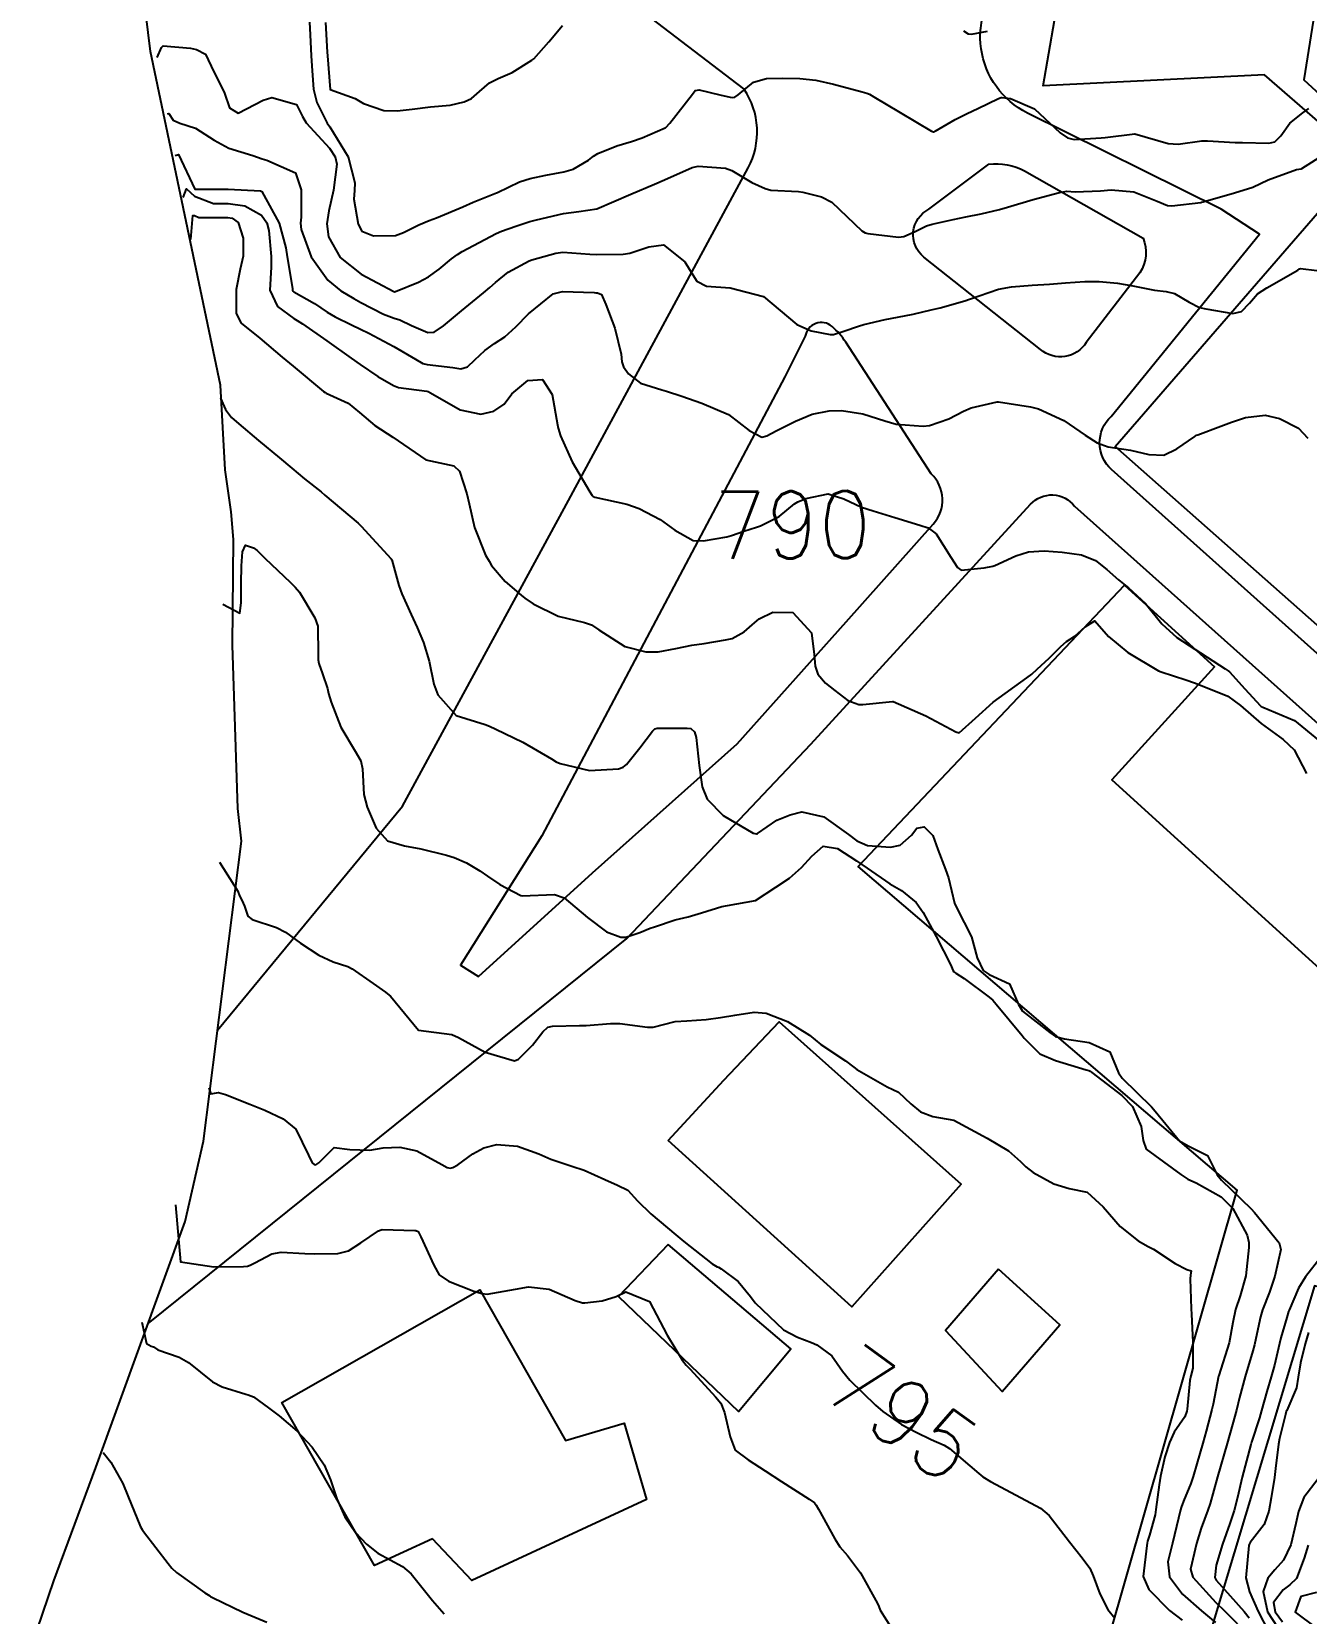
# Model space of a CAD drawing. Header units: metres. Extents: x 318500 to 325275, y 7408834 to 7428799.
# Drawn here: x 321294.6 to 321370.7, y 7423965.2 to 7424059.5 of the extents above; entities that cross this region are included whole.
import ezdxf
from ezdxf.enums import TextEntityAlignment as Align

# ---------------------------------------------------------------- set-up
doc = ezdxf.new("R2010")
doc.units = ezdxf.units.M
doc.header["$MEASUREMENT"] = 0
for name, color, linetype in [('Area', 45, 'Continuous'), ('Cotas', 45, 'Continuous'), ('Curvas de Nivel 1m', 11, 'Continuous'), ('Curvas de Nivel 5m', 15, 'Continuous'), ('Edificações', 30, 'Continuous'), ('Vias Primárias', 230, 'Continuous')]:
    doc.layers.add(name, color=color, linetype=linetype)
doc.styles.add('Style-STANDARD', font='STANDARD.shx')

msp = doc.modelspace()

# ---------------------------------------------------------------- linework, layer by layer
at = {"layer": 'Area'}
msp.add_lwpolyline([(321294.632, 7423963.247), (321295.948, 7423967.162), (321298.456, 7423973.921), (321303.786, 7423988.594), (321304.877, 7423993.388), (321307.151, 7424011.283), (321306.927, 7424013.216), (321306.619, 7424022.955), (321306.678, 7424029.264), (321306.525, 7424030.915), (321306.185, 7424033.408), (321305.903, 7424038.464), (321301.721, 7424058.361), (321301.298, 7424061.776)], dxfattribs=at)
at = {"layer": 'Curvas de Nivel 1m', "flags": 128}
for points, elevation in [([(321311.204, 7424060.109), (321311.239, 7424059.358), (321311.313, 7424058.107), (321311.36, 7424057.203), (321311.446, 7424056.105), (321311.649, 7424055.318), (321312.266, 7424054.092), (321312.417, 7424053.875), (321313.511, 7424052.073), (321313.915, 7424050.519), (321313.889, 7424050.067), (321313.843, 7424049.556), (321314.106, 7424048.064), (321314.334, 7424047.648), (321315.024, 7424047.359), (321316.33, 7424047.384), (321316.806, 7424047.56), (321317.726, 7424048.019), (321318.343, 7424048.274), (321318.774, 7424048.433), (321320.351, 7424049.102), (321320.957, 7424049.371), (321322.36, 7424049.933), (321322.416, 7424049.959), (321323.727, 7424050.582), (321324.373, 7424050.78), (321325.308, 7424050.989), (321326.379, 7424051.191), (321326.933, 7424051.35), (321327.838, 7424051.888), (321328.152, 7424052.125), (321328.396, 7424052.269), (321329.536, 7424052.73), (321330.407, 7424052.991), (321331.042, 7424053.212), (321332.42, 7424053.801), (321332.439, 7424053.811), (321332.457, 7424053.829), (321332.687, 7424054.09), (321334.039, 7424055.806), (321334.213, 7424056.033), (321334.444, 7424056.079), (321335.684, 7424055.781), (321336.3, 7424055.633), (321336.438, 7424055.606), (321336.579, 7424055.628), (321336.773, 7424055.767), (321337.677, 7424056.533), (321338.455, 7424056.752), (321339.432, 7424056.758), (321340.455, 7424056.738), (321341.395, 7424056.647), (321342.457, 7424056.409), (321344.171, 7424055.955), (321344.452, 7424055.874), (321344.599, 7424055.815), (321344.867, 7424055.664), (321346.436, 7424054.716), (321348.301, 7424053.612), (321348.419, 7424053.566), (321348.46, 7424053.569), (321348.517, 7424053.609), (321349.719, 7424054.309), (321350.436, 7424054.66), (321351.054, 7424054.967), (321352.292, 7424055.562), (321352.451, 7424055.612), (321352.51, 7424055.618), (321353.005, 7424055.552), (321354.441, 7424054.938), (321355.969, 7424053.515), (321356.415, 7424053.205), (321356.815, 7424053.103), (321358.416, 7424053.203), (321358.664, 7424053.229), (321360.42, 7424053.45), (321362.412, 7424052.867), (321363.008, 7424052.825), (321364.414, 7424053.023), (321364.771, 7424053.038), (321366.413, 7424052.934), (321366.856, 7424052.923), (321368.413, 7424052.897), (321368.78, 7424052.979), (321369.143, 7424053.339), (321369.681, 7424054.082), (321370.441, 7424054.696), (321370.805, 7424054.954)], 786), ([(321302.11, 7424057.99), (321302.38, 7424058.603), (321302.477, 7424058.688), (321304.115, 7424058.564), (321304.474, 7424058.484), (321304.996, 7424058.192), (321305.503, 7424057.136), (321305.99, 7424056.177), (321306.132, 7424055.87), (321306.428, 7424055.001), (321306.948, 7424054.684), (321308.433, 7424055.451), (321308.952, 7424055.618), (321310.431, 7424055.196), (321310.787, 7424054.478), (321311.003, 7424054.111), (321312.398, 7424052.595), (321312.739, 7424052.085), (321312.833, 7424051.633), (321312.631, 7424050.086), (321312.348, 7424048.853), (321312.235, 7424048.092), (321312.328, 7424047.312), (321313.028, 7424046.079), (321314.295, 7424045.075), (321316.242, 7424044.04), (321316.28, 7424044.032), (321316.34, 7424044.039), (321317.702, 7424044.605), (321318.294, 7424044.924), (321318.93, 7424045.371), (321319.675, 7424045.99), (321320.038, 7424046.26), (321320.317, 7424046.428), (321321.321, 7424046.974), (321322.333, 7424047.496), (321322.655, 7424047.635), (321323.502, 7424047.943), (321324.343, 7424048.215), (321324.746, 7424048.328), (321326.348, 7424048.701), (321327.277, 7424048.818), (321328.351, 7424048.983), (321330.36, 7424049.85), (321331.774, 7424050.438), (321332.379, 7424050.702), (321334.02, 7424051.439), (321334.387, 7424051.527), (321336.01, 7424051.4), (321336.385, 7424051.263), (321337.591, 7424050.544), (321338.374, 7424050.179), (321338.727, 7424050.098), (321340.373, 7424050.013), (321340.631, 7424049.975), (321341.748, 7424049.699), (321342.365, 7424049.368), (321344.137, 7424047.672), (321344.338, 7424047.538), (321344.504, 7424047.501), (321346.335, 7424047.285), (321346.649, 7424047.322), (321347.319, 7424047.625), (321348.006, 7424047.954), (321348.347, 7424048.061), (321349.602, 7424048.347), (321350.354, 7424048.497), (321351.256, 7424048.678), (321352.361, 7424048.946), (321352.841, 7424049.075), (321354.37, 7424049.53), (321355.931, 7424049.958), (321356.375, 7424050.032), (321356.87, 7424049.997), (321358.376, 7424050.051), (321359.016, 7424050.11), (321360.375, 7424049.988), (321361.76, 7424049.436), (321362.366, 7424049.17), (321362.64, 7424049.151), (321364.369, 7424049.361), (321364.402, 7424049.367), (321364.504, 7424049.398), (321366.376, 7424049.927), (321367.47, 7424050.268), (321368.383, 7424050.698), (321370.068, 7424051.325), (321370.345, 7424051.367), (321370.391, 7424051.381), (321371.574, 7424052.131)], 787), ([(321302.73, 7424054.65), (321302.809, 7424054.661), (321303.067, 7424054.254), (321303.478, 7424054.079), (321304.414, 7424053.789), (321305.513, 7424053.074), (321306.396, 7424052.597), (321307.817, 7424052.149), (321308.387, 7424051.965), (321308.653, 7424051.87), (321310.375, 7424051.13), (321310.707, 7424050.115), (321310.706, 7424048.477), (321310.677, 7424048.115), (321310.714, 7424047.735), (321311.304, 7424046.105), (321312.29, 7424044.73), (321313.082, 7424044.078), (321313.84, 7424043.631), (321314.273, 7424043.398), (321315.618, 7424042.695), (321316.264, 7424042.449), (321316.589, 7424042.361), (321317.281, 7424042.025), (321318.254, 7424041.611), (321318.644, 7424041.615), (321319.202, 7424041.996), (321320.269, 7424042.903), (321321.573, 7424043.967), (321321.957, 7424044.291), (321322.289, 7424044.588), (321323.056, 7424045.192), (321324.309, 7424045.871), (321324.468, 7424045.928), (321325.888, 7424046.335), (321326.317, 7424046.386), (321327.917, 7424046.283), (321328.316, 7424046.252), (321329.902, 7424046.271), (321330.317, 7424046.329), (321331.442, 7424046.72), (321332.325, 7424046.823), (321333.583, 7424045.811), (321333.866, 7424045.367), (321334.299, 7424044.657), (321334.874, 7424044.369), (321336.295, 7424044.272), (321338.29, 7424043.75), (321340.266, 7424042.089), (321341.127, 7424041.707), (321342.257, 7424041.492), (321342.452, 7424041.493), (321343.069, 7424041.682), (321343.955, 7424041.983), (321344.266, 7424042.083), (321345.539, 7424042.383), (321346.273, 7424042.508), (321347.199, 7424042.703), (321348.28, 7424042.949), (321348.819, 7424043.068), (321350.288, 7424043.486), (321350.566, 7424043.586), (321352.296, 7424044.177), (321353.078, 7424044.328), (321354.299, 7424044.419), (321355.336, 7424044.483), (321356.3, 7424044.556), (321357.447, 7424044.639), (321358.302, 7424044.645), (321359.384, 7424044.547), (321360.299, 7424044.382), (321361.608, 7424044.126), (321362.296, 7424044.039), (321362.793, 7424043.92), (321363.66, 7424043.409), (321364.286, 7424043.102), (321364.669, 7424043.009), (321366.28, 7424042.727), (321366.795, 7424042.852), (321367.266, 7424043.36), (321367.734, 7424043.917), (321368.299, 7424044.273), (321370.139, 7424045.323), (321370.24, 7424045.392), (321370.311, 7424045.411), (321371.274, 7424045.306)], 788), ([(321303.2, 7424052.15), (321303.388, 7424052.22), (321304.36, 7424050.151), (321306.341, 7424050.151), (321306.36, 7424050.151), (321308.274, 7424050.056), (321308.359, 7424050.007), (321309.395, 7424048.129), (321309.799, 7424046.644), (321309.869, 7424046.124), (321310.185, 7424044.218), (321310.199, 7424044.121), (321310.224, 7424044.065), (321310.279, 7424044.027), (321311.493, 7424043.323), (321312.267, 7424042.816), (321312.728, 7424042.546), (321313.71, 7424042.068), (321314.256, 7424041.803), (321314.752, 7424041.555), (321316.241, 7424040.772), (321317.519, 7424040.021), (321317.966, 7424039.752), (321318.227, 7424039.689), (321319.752, 7424039.514), (321320.224, 7424039.427), (321320.636, 7424039.565), (321321.063, 7424039.972), (321321.668, 7424040.537), (321322.245, 7424040.941), (321322.854, 7424041.348), (321323.515, 7424041.941), (321324.268, 7424042.712), (321325.741, 7424043.908), (321326.292, 7424044.051), (321328.192, 7424043.98), (321328.291, 7424043.973), (321328.374, 7424043.962), (321328.611, 7424043.875), (321328.882, 7424043.27), (321329.42, 7424041.863), (321329.784, 7424040.309), (321329.832, 7424039.856), (321329.937, 7424039.564), (321330.223, 7424039.14), (321330.952, 7424038.577), (321332.214, 7424038.176), (321332.501, 7424038.105), (321333.418, 7424037.808), (321334.206, 7424037.523), (321334.601, 7424037.397), (321336.194, 7424036.715), (321337.434, 7424035.757), (321338.174, 7424035.37), (321338.487, 7424035.433), (321339.044, 7424035.737), (321339.786, 7424036.126), (321340.189, 7424036.314), (321341.174, 7424036.726), (321342.199, 7424036.942), (321342.931, 7424036.951), (321344.196, 7424036.757), (321345.512, 7424036.328), (321346.187, 7424036.137), (321347.794, 7424036.008), (321348.187, 7424036.062), (321349.327, 7424036.465), (321350.2, 7424036.905), (321350.673, 7424037.113), (321352.209, 7424037.465), (321352.298, 7424037.469), (321354.205, 7424037.174), (321354.682, 7424037.046), (321356.193, 7424036.356), (321357.464, 7424035.491), (321358.173, 7424035.025), (321358.845, 7424034.795), (321360.167, 7424034.594), (321361.268, 7424034.334), (321362.163, 7424034.297), (321362.927, 7424034.66), (321363.998, 7424035.403), (321364.108, 7424035.474), (321364.182, 7424035.511), (321365.549, 7424036.02), (321366.193, 7424036.25), (321367.03, 7424036.53), (321368.2, 7424036.667), (321369.053, 7424036.481), (321370.189, 7424035.903), (321370.751, 7424035.311)], 789), ([(321304.13, 7424047.15), (321304.251, 7424048.577), (321304.344, 7424048.588), (321304.612, 7424048.465), (321306.343, 7424048.459), (321306.594, 7424048.418), (321306.944, 7424048.161), (321307.258, 7424047.224), (321307.248, 7424046.156), (321307.079, 7424045.377), (321306.84, 7424044.162), (321306.835, 7424042.731), (321307.126, 7424042.157), (321308.247, 7424041.26), (321309.569, 7424040.127), (321310.222, 7424039.589), (321312.047, 7424038.092), (321312.132, 7424038.024), (321312.199, 7424037.985), (321313.518, 7424037.395), (321314.188, 7424036.836), (321315.104, 7424036.051), (321316.17, 7424035.368), (321318.15, 7424034.01), (321319.819, 7424033.657), (321320.144, 7424033.336), (321320.593, 7424031.975), (321320.718, 7424031.377), (321321.053, 7424029.97), (321321.706, 7424028.334), (321321.912, 7424027.962), (321322.068, 7424027.718), (321322.872, 7424026.761), (321323.82, 7424025.933), (321324.047, 7424025.757), (321324.541, 7424025.424), (321326.032, 7424024.692), (321327.604, 7424024.307), (321328.024, 7424024.167), (321328.469, 7424023.873), (321330.005, 7424022.873), (321331.273, 7424022.559), (321332.001, 7424022.556), (321333.06, 7424022.754), (321334.007, 7424022.954), (321334.738, 7424023.06), (321336.012, 7424023.269), (321336.412, 7424023.366), (321337.135, 7424023.753), (321337.607, 7424024.166), (321338.032, 7424024.521), (321338.847, 7424024.923), (321340.038, 7424024.899), (321341.138, 7424023.703), (321341.305, 7424022.396), (321341.372, 7424021.699), (321341.517, 7424021.228), (321341.98, 7424020.69), (321342.54, 7424020.249), (321343.301, 7424019.67), (321343.966, 7424019.421), (321344.208, 7424019.416), (321345.969, 7424019.596), (321346.017, 7424019.592), (321347.957, 7424018.741), (321349.747, 7424017.788), (321349.942, 7424017.738), (321350.919, 7424018.612), (321351.97, 7424019.56), (321353.985, 7424021.02), (321354.276, 7424021.239), (321354.605, 7424021.524), (321355.324, 7424022.193), (321356.011, 7424022.882), (321356.349, 7424023.171), (321356.854, 7424023.497), (321357.456, 7424024.061), (321358.034, 7424024.404), (321358.856, 7424023.467), (321360.006, 7424022.521), (321361.844, 7424021.431), (321361.989, 7424021.36), (321363.475, 7424020.898), (321363.983, 7424020.717), (321364.934, 7424020.34), (321365.975, 7424019.913), (321366.728, 7424019.362), (321367.954, 7424018.284), (321369.281, 7424017.33), (321369.931, 7424016.714), (321370.671, 7424015.309)], 791), ([(321305.9, 7424037.68), (321306.188, 7424037.002), (321306.551, 7424036.532), (321306.994, 7424036.158), (321308.165, 7424035.172), (321309.408, 7424034.127), (321310.144, 7424033.521), (321310.916, 7424032.887), (321311.901, 7424032.093), (321312.127, 7424031.905), (321313.115, 7424031.075), (321314.103, 7424030.243), (321314.296, 7424030.058), (321316.071, 7424028.113), (321316.111, 7424028.039), (321316.538, 7424026.516), (321316.706, 7424026.03), (321317.265, 7424024.788), (321317.624, 7424024.016), (321318.007, 7424023.126), (321318.348, 7424022.005), (321318.612, 7424020.636), (321318.854, 7424019.997), (321319.952, 7424018.761), (321321.685, 7424018.221), (321321.943, 7424018.128), (321322.322, 7424017.954), (321323.929, 7424017.175), (321325.642, 7424016.176), (321325.912, 7424016.013), (321326.157, 7424015.898), (321327.906, 7424015.494), (321329.635, 7424015.582), (321329.908, 7424015.683), (321330.102, 7424015.847), (321330.913, 7424016.848), (321331.667, 7424017.824), (321331.8, 7424017.964), (321331.943, 7424018.02), (321333.727, 7424018.018), (321333.943, 7424017.986), (321334.16, 7424017.797), (321334.272, 7424017.458), (321334.451, 7424015.792), (321334.614, 7424014.506), (321334.923, 7424013.785), (321335.875, 7424012.802), (321337.67, 7424011.743), (321337.86, 7424011.707), (321337.885, 7424011.715), (321337.922, 7424011.739), (321339.079, 7424012.52), (321339.877, 7424012.843), (321340.573, 7424013.016), (321341.876, 7424012.727), (321343.346, 7424011.668), (321343.854, 7424011.29), (321344.492, 7424011.012), (321345.849, 7424010.913), (321346.439, 7424011.043), (321347.116, 7424011.621), (321347.431, 7424012.052), (321347.868, 7424012.131), (321348.375, 7424011.602), (321348.669, 7424010.776), (321349.138, 7424009.59), (321349.319, 7424009.082), (321349.682, 7424007.582), (321349.806, 7424007.281), (321350.679, 7424005.571), (321351.021, 7424004.307), (321351.377, 7424003.564), (321351.748, 7424003.319), (321352.958, 7424002.757), (321353.482, 7424001.534), (321353.724, 7424001.136), (321355.353, 7423999.858), (321355.702, 7423999.634), (321356.233, 7423999.495), (321357.698, 7423999.259), (321358.94, 7423998.708), (321359.456, 7423997.453), (321359.675, 7423997.142), (321361.416, 7423995.432), (321361.646, 7423995.169), (321363.097, 7423993.405), (321363.617, 7423993.1), (321364.768, 7423992.539), (321365.343, 7423991.374), (321365.595, 7423991.061), (321367.375, 7423989.352), (321367.567, 7423989.14), (321369.037, 7423987.328), (321369.139, 7423986.927), (321368.772, 7423985.327), (321368.449, 7423984.387), (321368.041, 7423983.334), (321367.917, 7423982.902), (321367.579, 7423981.339), (321367.555, 7423981.243), (321367.456, 7423980.891), (321367.007, 7423979.346), (321366.677, 7423978.096), (321366.494, 7423977.354), (321366.256, 7423976.498), (321365.925, 7423975.362), (321365.36, 7423973.37), (321364.926, 7423971.786), (321364.786, 7423971.378), (321364.381, 7423970.317), (321364.115, 7423969.388), (321363.756, 7423967.864), (321363.884, 7423967.391), (321365.258, 7423965.883), (321365.801, 7423965.362), (321367.229, 7423963.912)], 792), ([(321306.03, 7424025.4), (321307.057, 7424024.875), (321307.121, 7424025.475), (321307.127, 7424026.639), (321307.14, 7424027.698), (321307.201, 7424028.534), (321307.394, 7424028.913), (321307.873, 7424028.759), (321308.077, 7424028.599), (321308.555, 7424028.135), (321310.056, 7424026.717), (321310.359, 7424026.422), (321310.599, 7424026.112), (321311.532, 7424024.593), (321311.708, 7424024.095), (321311.726, 7424022.362), (321311.72, 7424022.094), (321311.756, 7424021.861), (321311.982, 7424021.25), (321312.269, 7424020.381), (321312.344, 7424020.084), (321312.488, 7424019.557), (321313.075, 7424018.073), (321313.919, 7424016.645), (321314.265, 7424016.056), (321314.366, 7424015.595), (321314.451, 7424014.054), (321314.636, 7424013.295), (321315.181, 7424012.047), (321315.849, 7424011.302), (321316.867, 7424011.002), (321317.842, 7424010.822), (321319.383, 7424010.44), (321319.835, 7424010.308), (321320.57, 7424009.973), (321321.356, 7424009.495), (321321.822, 7424009.183), (321322.553, 7424008.684), (321323.811, 7424008.024), (321323.893, 7424008.011), (321325.812, 7424008.089), (321326.386, 7424007.894), (321327.793, 7424006.724), (321328.912, 7424005.863), (321329.775, 7424005.543), (321330.065, 7424005.556), (321330.915, 7424005.833), (321331.522, 7424006.086), (321331.785, 7424006.175), (321333.022, 7424006.577), (321333.794, 7424006.766), (321334.585, 7424007.001), (321335.804, 7424007.381), (321336.125, 7424007.446), (321337.81, 7424007.74), (321339.025, 7424008.521), (321339.823, 7424009.058), (321340.557, 7424009.709), (321341.167, 7424010.373), (321341.849, 7424010.981), (321342.694, 7424010.831), (321343.837, 7424010.101), (321344.468, 7424009.654), (321345.821, 7424008.721), (321346.514, 7424008.327), (321347.38, 7424007.616), (321347.801, 7424007.02), (321348.588, 7424005.598), (321349.463, 7424003.875), (321349.58, 7424003.583), (321349.64, 7424003.473), (321349.748, 7424003.411), (321350.242, 7424003.078), (321351.734, 7424001.967), (321351.96, 7424001.784), (321352.15, 7424001.554), (321353.702, 7423999.686), (321353.829, 7423999.528), (321354.758, 7423998.586), (321355.687, 7423998.186), (321357.532, 7423997.631), (321357.681, 7423997.596), (321357.761, 7423997.559), (321357.863, 7423997.477), (321359.66, 7423996.118), (321360.283, 7423995.444), (321360.812, 7423994.252), (321360.934, 7423993.43), (321361.105, 7423992.918), (321361.611, 7423992.527), (321363.168, 7423991.404), (321363.596, 7423991.115), (321364.09, 7423990.895), (321365.58, 7423990.068), (321366.28, 7423989.363), (321367.126, 7423987.775), (321367.235, 7423987.353), (321367.234, 7423987.05), (321367.052, 7423985.347), (321366.7, 7423984.154), (321366.424, 7423983.356), (321366.266, 7423982.571), (321366.048, 7423981.361), (321365.44, 7423979.416), (321365.427, 7423979.37), (321365.093, 7423977.697), (321365.023, 7423977.376), (321364.679, 7423976.093), (321364.48, 7423975.384), (321364.119, 7423974.141), (321363.904, 7423973.392), (321363.771, 7423972.977), (321363.338, 7423971.918), (321363.187, 7423971.547), (321363.144, 7423971.402), (321362.793, 7423969.92), (321362.669, 7423969.406), (321362.404, 7423968.293), (321362.497, 7423967.408), (321363.265, 7423966.383), (321364.403, 7423965.383), (321365.24, 7423964.688)], 793), ([(321305.83, 7424010.02), (321306.932, 7424008.297), (321307.038, 7424008.008), (321307.174, 7424007.762), (321307.335, 7424007.395), (321307.525, 7424006.811), (321307.787, 7424006.6), (321309.232, 7424006.125), (321309.776, 7424005.852), (321310.676, 7424005.196), (321311.756, 7424004.476), (321312.612, 7424004.077), (321313.485, 7424003.802), (321313.746, 7424003.66), (321315.004, 7424002.781), (321315.732, 7424002.26), (321315.865, 7424002.172), (321316.027, 7424002.036), (321317.7, 7424000.01), (321319.697, 7423999.749), (321320.098, 7423999.572), (321321.681, 7423998.691), (321323.424, 7423998.184), (321323.675, 7423998.28), (321324.496, 7423999.11), (321325.117, 7423999.909), (321325.424, 7424000.184), (321325.705, 7424000.246), (321327.316, 7424000.273), (321327.706, 7424000.288), (321329.166, 7424000.4), (321329.708, 7424000.402), (321331.354, 7424000.177), (321331.705, 7424000.186), (321333.006, 7424000.511), (321333.711, 7424000.557), (321334.855, 7424000.641), (321335.715, 7424000.761), (321336.574, 7424000.9), (321337.72, 7424001.08), (321338.435, 7424001.017), (321339.712, 7424000.528), (321341.016, 7423999.7), (321341.692, 7423999.154), (321343.175, 7423998.17), (321343.672, 7423997.792), (321343.84, 7423997.658), (321345.66, 7423996.622), (321346.336, 7423996.309), (321347.069, 7423995.619), (321347.643, 7423995.128), (321348.39, 7423994.847), (321349.636, 7423994.641), (321351.62, 7423993.56), (321352.883, 7423992.811), (321353.606, 7423992.171), (321353.927, 7423991.849), (321354.371, 7423991.518), (321355.59, 7423990.84), (321356.51, 7423990.566), (321357.583, 7423990.349), (321358.546, 7423989.465), (321359.553, 7423988.296), (321360.624, 7423987.434), (321361.22, 7423987.108), (321361.535, 7423986.948), (321362.841, 7423986.093), (321363.523, 7423985.738), (321363.784, 7423985.658), (321363.756, 7423985.396), (321363.732, 7423985.182), (321363.795, 7423983.395), (321363.813, 7423983.067), (321363.894, 7423981.393), (321363.892, 7423979.841), (321363.777, 7423979.395), (321363.716, 7423979.116), (321363.545, 7423977.398), (321363.527, 7423977.28), (321363.403, 7423976.956), (321362.765, 7423976.031), (321362.49, 7423975.409), (321362.221, 7423974.562), (321361.967, 7423973.414), (321361.878, 7423972.888), (321361.683, 7423971.416), (321361.633, 7423971.11), (321361.307, 7423969.901), (321361.184, 7423969.54), (321361.167, 7423969.422), (321361.146, 7423969.27), (321360.926, 7423967.425), (321361.268, 7423966.647), (321362.494, 7423965.408), (321363.241, 7423964.82)], 794), ([(321303.21, 7423989.58), (321303.51, 7423986.19), (321305.507, 7423985.894), (321307.271, 7423985.907), (321307.508, 7423985.941), (321307.662, 7423985.985), (321307.951, 7423986.136), (321308.967, 7423986.677), (321309.52, 7423986.772), (321310.932, 7423986.686), (321311.519, 7423986.666), (321312.902, 7423986.686), (321313.522, 7423986.838), (321314.267, 7423987.315), (321315.323, 7423988.042), (321315.477, 7423988.104), (321315.541, 7423988.116), (321317.496, 7423988.055), (321317.541, 7423988.052), (321317.68, 7423988.008), (321317.851, 7423987.69), (321318.612, 7423985.993), (321318.939, 7423985.423), (321319.501, 7423985.045), (321321.008, 7423984.451), (321321.493, 7423984.296), (321321.81, 7423984.272), (321323.496, 7423984.556), (321324.269, 7423984.69), (321325.497, 7423984.555), (321327.056, 7423983.884), (321327.488, 7423983.745), (321327.626, 7423983.74), (321328.65, 7423983.863), (321329.493, 7423984.129), (321330.065, 7423984.411), (321331.49, 7423983.82), (321332.529, 7423981.809), (321333.445, 7423980.298), (321333.672, 7423980.026), (321333.904, 7423979.793), (321335.416, 7423978.148), (321335.735, 7423977.765), (321335.961, 7423977.202), (321336.295, 7423975.756), (321336.589, 7423974.968), (321337.366, 7423974.378), (321338.389, 7423973.73), (321339.35, 7423973.086), (321340.996, 7423972.034), (321341.332, 7423971.811), (321341.43, 7423971.689), (321341.569, 7423971.443), (321342.526, 7423969.672), (321342.833, 7423969.205), (321343.29, 7423968.688), (321344.057, 7423967.652), (321345.083, 7423965.812), (321345.161, 7423965.641), (321345.247, 7423965.423), (321346.38, 7423963.623)], 796), ([(321371.532, 7423986.496), (321370.598, 7423985.304), (321370.197, 7423984.622), (321369.623, 7423983.318), (321369.587, 7423983.22), (321369.483, 7423982.872), (321369.13, 7423981.658), (321369.047, 7423981.324), (321368.752, 7423980.022), (321368.553, 7423979.329), (321368.292, 7423978.466), (321367.982, 7423977.334), (321367.858, 7423976.881), (321367.381, 7423975.43), (321367.357, 7423975.363), (321367.352, 7423975.34), (321367.34, 7423975.301), (321366.834, 7423973.348), (321366.549, 7423972.145), (321366.345, 7423971.355), (321366.088, 7423970.589), (321365.651, 7423969.365), (321365.287, 7423968.097), (321365.199, 7423967.371), (321365.278, 7423967.21), (321366.953, 7423965.344), (321367.244, 7423964.96)], 791), ([(321301.2, 7423982.6), (321301.484, 7423981.315), (321301.758, 7423981.161), (321301.893, 7423981.113), (321302.169, 7423980.937), (321303.435, 7423980.516), (321303.994, 7423980.184), (321305.419, 7423979.042), (321305.998, 7423978.743), (321307.412, 7423978.307), (321307.54, 7423978.267), (321307.874, 7423978.133), (321308.767, 7423977.486), (321309.393, 7423977.001), (321310.473, 7423976.099), (321311.366, 7423975.13), (321312.08, 7423974.079), (321312.467, 7423973.199), (321312.833, 7423972.067), (321313.314, 7423970.98), (321313.946, 7423970.05), (321314.604, 7423969.351), (321315.288, 7423968.819), (321316.745, 7423968.015), (321317.274, 7423967.583), (321318.544, 7423965.991), (321319.238, 7423965.2)], 797), ([(321298.89, 7423974.83), (321299.35, 7423974.25), (321300.07, 7423972.971), (321300.37, 7423972.234), (321301.133, 7423970.392), (321301.225, 7423970.221), (321301.298, 7423970.11), (321302.773, 7423968.197), (321302.998, 7423967.924), (321303.265, 7423967.668), (321304.962, 7423966.464), (321305.251, 7423966.268), (321305.308, 7423966.227), (321305.415, 7423966.168), (321307.237, 7423965.299), (321308.651, 7423964.696)], 798), ([(321371.359, 7423973.242), (321370.506, 7423972.139), (321370.194, 7423971.307), (321370.032, 7423970.597), (321369.737, 7423969.313), (321369.291, 7423968.4), (321368.776, 7423967.834), (321368.365, 7423967.329), (321368.072, 7423966.528), (321368.334, 7423965.329), (321369.229, 7423963.942)], 789), ([(321370.771, 7423969.298), (321370.522, 7423968.531), (321370.062, 7423967.308), (321369.667, 7423966.922), (321369.27, 7423966.63), (321368.702, 7423965.882), (321368.792, 7423965.325), (321369.241, 7423964.718)], 788), ([(321371.268, 7423966.48), (321370.332, 7423966.236), (321369.982, 7423965.309), (321371.236, 7423964.363)], 787)]:
    msp.add_lwpolyline(points, dxfattribs=dict(at, elevation=elevation))
at = {"layer": 'Curvas de Nivel 5m', "flags": 128}
for points, elevation in [([(321312.155, 7424060.095), (321312.256, 7424058.31), (321312.272, 7424058.093), (321312.44, 7424056.09), (321313.931, 7424055.564), (321314.432, 7424055.255), (321315.631, 7424054.845), (321316.428, 7424054.828), (321317.326, 7424054.924), (321318.431, 7424055.061), (321319.591, 7424055.152), (321320.434, 7424055.348), (321320.857, 7424055.554), (321321.35, 7424055.971), (321321.934, 7424056.481), (321322.452, 7424056.739), (321323.3, 7424057.105), (321324.469, 7424057.836), (321324.521, 7424057.878), (321324.58, 7424057.929), (321325.473, 7424058.932), (321326.285, 7424059.912)], 785), ([(321350.201, 7424059.593), (321350.497, 7424059.41), (321350.692, 7424059.392), (321351.637, 7424059.573)], 785), ([(321303.67, 7424049.65), (321303.875, 7424050.163), (321304.355, 7424049.741), (321305.472, 7424049.304), (321306.351, 7424049.299), (321307.351, 7424049.156), (321308.345, 7424048.6), (321308.664, 7424048.137), (321308.778, 7424047.691), (321308.928, 7424046.134), (321308.926, 7424045.508), (321308.837, 7424044.134), (321309.293, 7424043.152), (321310.263, 7424042.447), (321310.471, 7424042.325), (321310.787, 7424042.112), (321312.245, 7424041.102), (321313.694, 7424040.068), (321314.224, 7424039.685), (321315.288, 7424038.981), (321316.214, 7424038.434), (321316.51, 7424038.333), (321318.211, 7424038.106), (321318.288, 7424038.086), (321318.413, 7424038.007), (321320.195, 7424036.999), (321321.419, 7424036.741), (321322.194, 7424036.916), (321322.823, 7424037.329), (321323.271, 7424037.944), (321324.218, 7424038.74), (321325.096, 7424038.794), (321325.679, 7424037.908), (321325.994, 7424036.092), (321326.03, 7424035.902), (321326.173, 7424035.451), (321326.873, 7424033.893), (321327.915, 7424032.099), (321328.063, 7424031.881), (321328.129, 7424031.823), (321328.213, 7424031.794), (321330.123, 7424031.36), (321330.859, 7424031.099), (321332.109, 7424030.449), (321332.996, 7424029.811), (321334.091, 7424029.204), (321334.693, 7424029.189), (321336.095, 7424029.417), (321336.367, 7424029.495), (321337.113, 7424029.755), (321337.855, 7424029.993), (321338.105, 7424030.08), (321339.209, 7424030.638), (321340.125, 7424031.377), (321340.329, 7424031.515), (321340.796, 7424031.71), (321342.133, 7424031.977), (321343.079, 7424031.681), (321344.123, 7424031.189), (321344.818, 7424030.961), (321346.114, 7424030.568), (321347.607, 7424030.118), (321348.105, 7424029.965), (321348.587, 7424029.605), (321349.46, 7424028.215), (321349.842, 7424027.592), (321350.068, 7424027.439), (321351.443, 7424027.569), (321351.965, 7424027.668), (321352.072, 7424027.71), (321353.327, 7424028.296), (321354.085, 7424028.525), (321355.019, 7424028.588), (321356.085, 7424028.502), (321357.237, 7424028.338), (321358.078, 7424028.002), (321358.767, 7424027.47), (321359.455, 7424026.85), (321360.059, 7424026.382), (321361.059, 7424025.44), (321362.032, 7424024.229), (321362.928, 7424023.416), (321364.01, 7424022.731), (321365.814, 7424021.551), (321365.991, 7424021.437), (321366.073, 7424021.369), (321366.98, 7424020.36), (321367.922, 7424019.35), (321367.969, 7424019.31), (321368.053, 7424019.265), (321369.957, 7424018.466), (321371.372, 7424017.299)], 790), ([(321305.21, 7423996.56), (321305.316, 7423996.204), (321305.651, 7423996.268), (321305.778, 7423996.295), (321306.186, 7423996.162), (321307.642, 7423995.6), (321308.533, 7423995.234), (321309.629, 7423994.724), (321310.398, 7423994.108), (321311.147, 7423992.546), (321311.354, 7423992.094), (321311.483, 7423991.985), (321311.589, 7423991.984), (321311.757, 7423992.087), (321312.676, 7423993.002), (321313.603, 7423992.898), (321314.801, 7423992.849), (321315.604, 7423992.978), (321316.6, 7423993.03), (321317.602, 7423992.804), (321319.106, 7423991.987), (321319.418, 7423991.813), (321319.588, 7423991.78), (321319.756, 7423991.811), (321320.045, 7423991.975), (321320.943, 7423992.623), (321321.605, 7423992.987), (321322.374, 7423993.184), (321323.607, 7423993.091), (321324.881, 7423992.631), (321325.596, 7423992.318), (321326.858, 7423991.887), (321327.588, 7423991.653), (321328.828, 7423991.107), (321329.579, 7423990.768), (321330.194, 7423990.459), (321330.775, 7423989.832), (321331.558, 7423989.051), (321333.044, 7423987.805), (321333.534, 7423987.402), (321335.225, 7423986.064), (321335.512, 7423985.895), (321335.606, 7423985.863), (321335.763, 7423985.766), (321336.77, 7423985.013), (321337.496, 7423984.119), (321337.785, 7423983.737), (321339.466, 7423982.145), (321340.309, 7423981.707), (321341.142, 7423981.38), (321341.455, 7423981.24), (321342.36, 7423980.587), (321342.99, 7423979.667), (321343.432, 7423979.127), (321344.955, 7423977.645), (321345.404, 7423977.26), (321346.52, 7423976.497), (321347.386, 7423976.025), (321348.277, 7423975.597), (321349.052, 7423975.26), (321349.375, 7423975.066), (321351.128, 7423973.562), (321351.357, 7423973.373), (321351.82, 7423973.086), (321353.341, 7423972.285), (321354.799, 7423971.508), (321355.323, 7423971.065), (321356.522, 7423969.488), (321357.291, 7423968.549), (321357.745, 7423967.933), (321357.944, 7423967.47), (321358.332, 7423966.396), (321358.815, 7423965.457), (321359.243, 7423964.95)], 795), ([(321370.784, 7423981.986), (321370.591, 7423981.303), (321370.313, 7423980.171), (321370.176, 7423979.309), (321370.063, 7423978.678), (321369.483, 7423977.319), (321369.458, 7423977.27), (321369.407, 7423977.094), (321369.048, 7423975.66), (321368.988, 7423975.324), (321368.826, 7423973.865), (321368.751, 7423973.326), (321368.554, 7423972.116), (321368.412, 7423971.329), (321368.131, 7423970.519), (321367.302, 7423969.452), (321367.264, 7423969.377), (321367.252, 7423969.341), (321367.235, 7423969.277), (321367.038, 7423967.344), (321367.268, 7423966.523), (321367.773, 7423965.335), (321368.403, 7423964.158)], 790)]:
    msp.add_lwpolyline(points, dxfattribs=dict(at, elevation=elevation))
at = {"layer": 'Edificações'}
for points in [[(321358.831, 7423963.605), (321366.537, 7423990.467), (321343.928, 7424009.77), (321359.81, 7424026.542), (321365.181, 7424021.664), (321359.06, 7424014.922), (321378.202, 7423997.538), (321384.28, 7424004.23), (321391.938, 7423998.664), (321396.758, 7424001.627), (321359.26, 7424034.805), (321374.048, 7424051.852), (321368.158, 7424056.961), (321354.951, 7424056.308), (321356.306, 7424064.124)], [(321371.423, 7424062.44), (321370.499, 7424056.676), (321406.057, 7424024.085), (321414.142, 7424052.245), (321441.815, 7424044.3), (321426.301, 7423995.169), (321420.011, 7423972.368), (321371.14, 7423984.759), (321363.594, 7423959.649)]]:
    msp.add_lwpolyline(points, dxfattribs=at)
for points in [[(321332.586, 7423993.416), (321335.911, 7423997.02), (321339.216, 7424000.5), (321350.066, 7423990.817), (321343.546, 7423983.512)], [(321332.605, 7423987.225), (321329.639, 7423984.126), (321336.798, 7423977.276), (321339.91, 7423981.007)], [(321352.288, 7423985.763), (321349.138, 7423982.092), (321352.507, 7423978.466), (321355.963, 7423982.442)], [(321318.532, 7423969.677), (321315.084, 7423968.092), (321309.563, 7423977.811), (321321.372, 7423984.519), (321326.471, 7423975.543), (321329.979, 7423976.571), (321331.313, 7423972.016), (321320.88, 7423967.18)]]:
    msp.add_lwpolyline(points, close=True, dxfattribs=at)
at = {"layer": 'Vias Primárias'}
for points in [[(321305.717, 7424000), (321316.749, 7424013.357), (321326.402, 7424031.106), (321337.361, 7424051.413, 0.281163), (321337.11, 7424056.125), (321331.224, 7424060.633), (321315.317, 7424073.691, 0.346902), (321311.905, 7424073.758), (321300.229, 7424069.772)], [(321301.58, 7423982.521), (321330.131, 7424005.464), (321341.101, 7424017.059), (321354.201, 7424031.363, -0.468838), (321356.832, 7424031.238), (321384.725, 7424006.353), (321391.546, 7423999.673), (321395.056, 7424001.895), (321377.722, 7424016.726), (321359.042, 7424033.426, -0.442308), (321359.016, 7424036.591), (321367.854, 7424047.471), (321365.581, 7424048.963), (321354.031, 7424054.685, -0.523927), (321352.837, 7424062.983)]]:
    msp.add_lwpolyline(points, format="xyb", dxfattribs=at)
for points in [[(321354.798, 7424040.582), (321347.851, 7424046.099, -0.548302), (321348.147, 7424048.956), (321351.717, 7424051.64, -0.158534), (321353.852, 7424051.235), (321360.918, 7424047.229, -0.249294), (321360.734, 7424045.17), (321357.531, 7424041.011, -0.453105)], [(321339.547, 7424038.964), (321325.064, 7424011.597), (321320.212, 7424003.889), (321321.281, 7424003.201), (321328.091, 7424009.38), (321336.714, 7424017.086), (321343.213, 7424024.359), (321348.405, 7424030.179, 0.404688), (321348.284, 7424033.175), (321343.187, 7424041.021, 0.070921), (321342.367, 7424041.962, 0.585862), (321340.773, 7424041.383)]]:
    msp.add_lwpolyline(points, format="xyb", close=True, dxfattribs=at)

# ---------------------------------------------------------------- texts
at = {"layer": 'Cotas', "style": 'Style-STANDARD'}
for s, rotation, p in [('790', 0.31099, (321340.011, 7424030.135, 790)), ('795', 323.98238, (321346.551, 7423977.14, 795))]:
    msp.add_text(s, height=4, rotation=rotation, dxfattribs=at).set_placement(p, align=Align.MIDDLE_CENTER)

doc.saveas('drawing.dxf')
